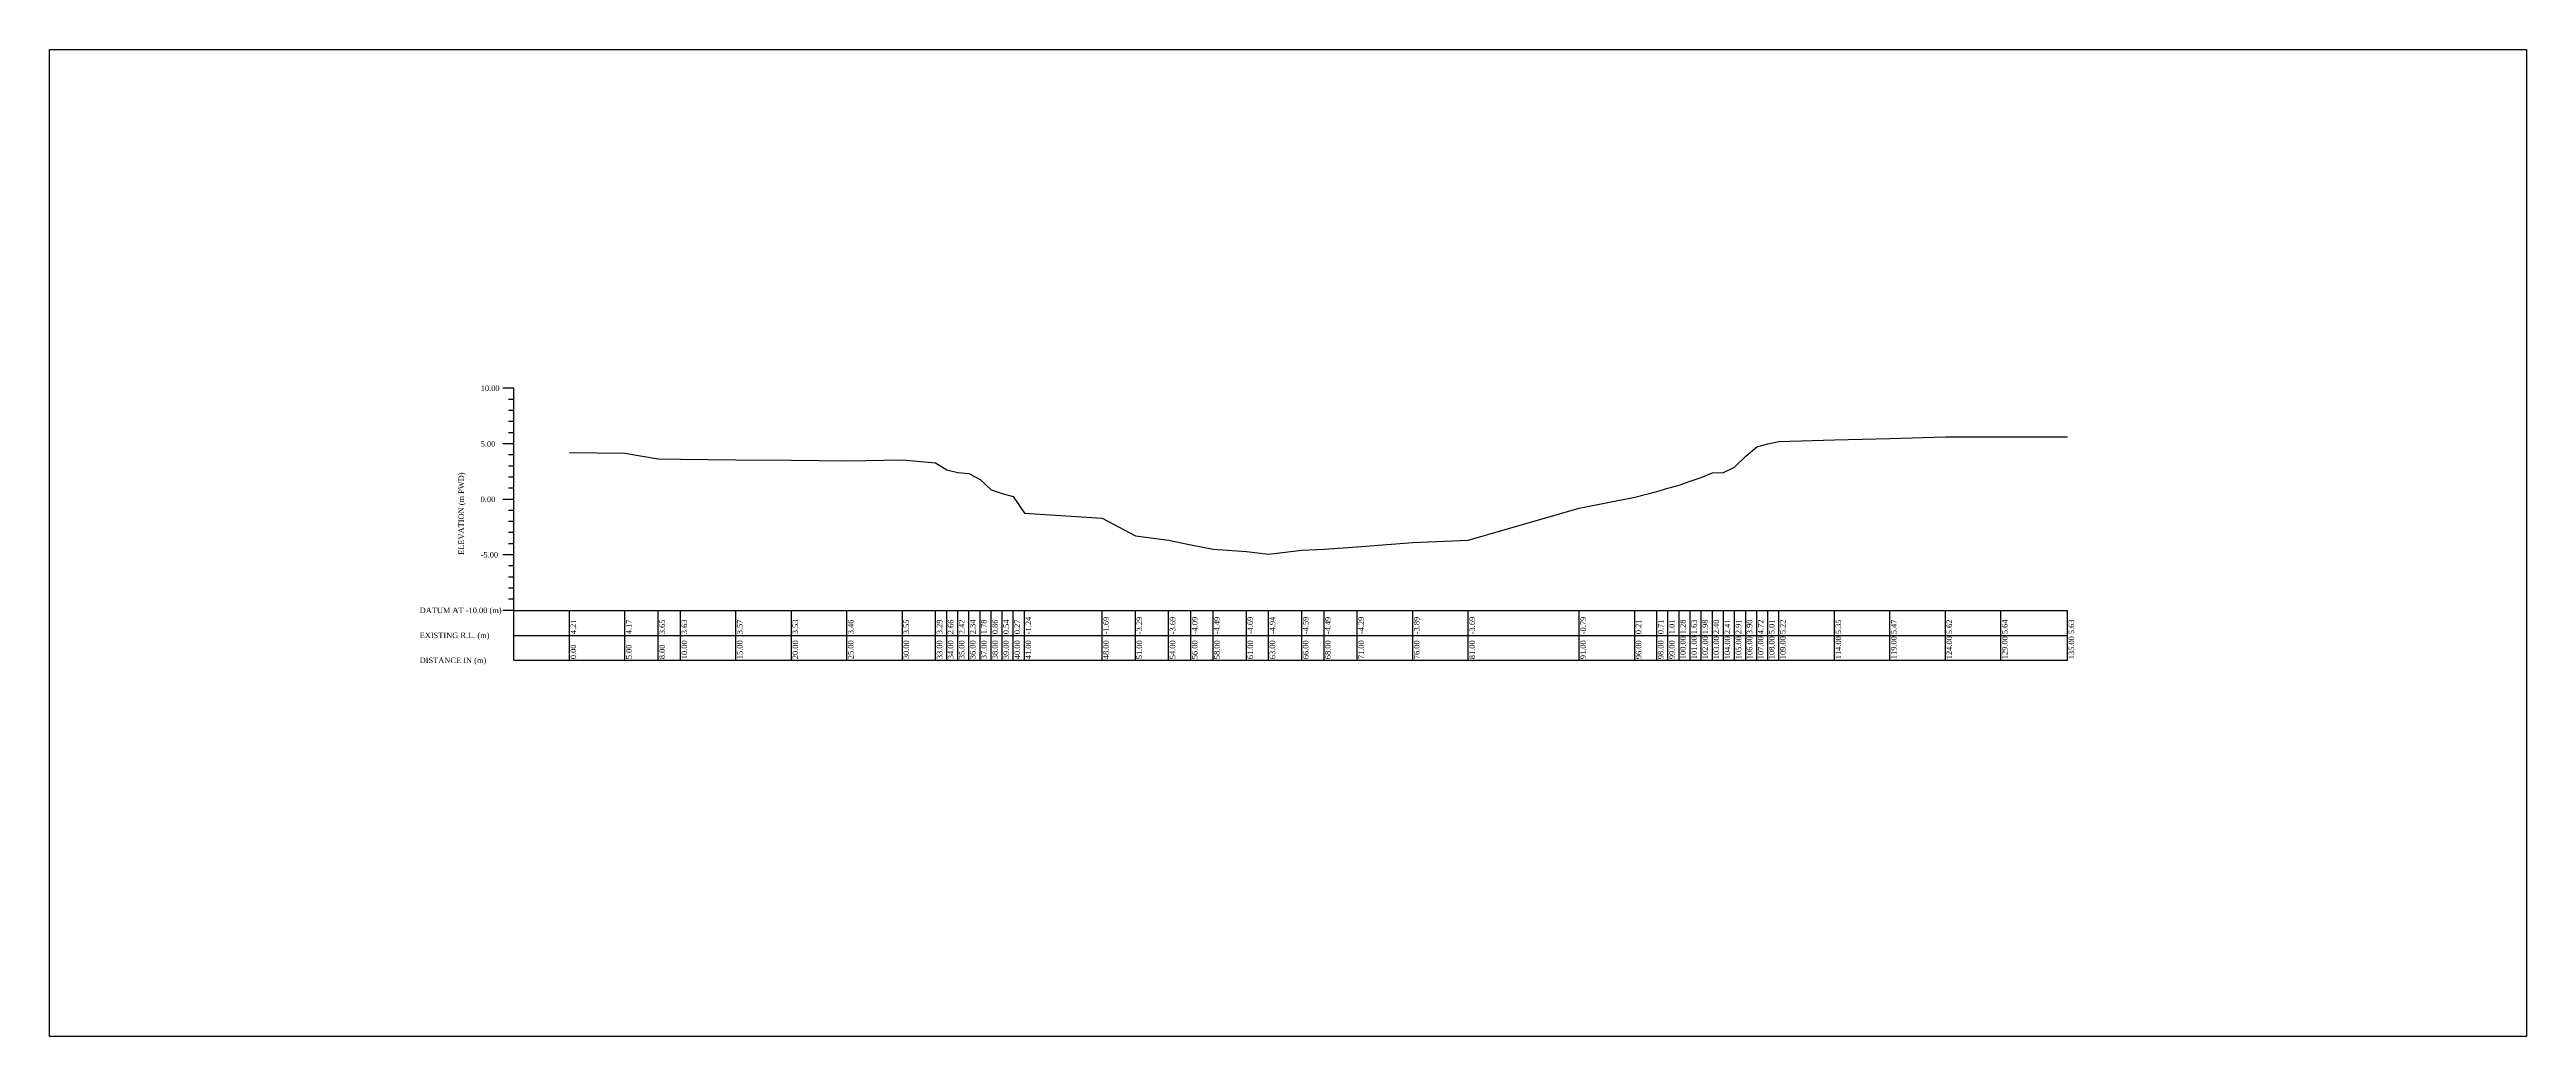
# Model space of a CAD drawing. Header units: metres. Extents: x -148477 to 168932, y -55673 to -2736.
# Drawn here: x -34668.5 to -34445.2, y -5935.2 to -5846.3 of the extents above; entities that cross this region are included whole.
import ezdxf

# ---------------------------------------------------------------- set-up
doc = ezdxf.new("R2010")
doc.units = ezdxf.units.M
doc.styles.add('liza', font='times.ttf', dxfattribs={"height": 2})

msp = doc.modelspace()

# ---------------------------------------------------------------- linework, layer by layer
at = {"color": 0, "linetype": 'Continuous', "lineweight": -3, "ltscale": 0.5}
for p, q in [((-34626.6116, -5876.8621), (-34627.6116, -5876.8621)), ((-34626.6116, -5901.3621), (-34626.6116, -5876.8621)), ((-34626.6116, -5877.8621), (-34627.1116, -5877.8621)), ((-34626.6116, -5878.8621), (-34627.1116, -5878.8621)), ((-34626.6116, -5879.8621), (-34627.1116, -5879.8621)), ((-34626.6116, -5880.8621), (-34627.1116, -5880.8621)), ((-34626.6116, -5881.8621), (-34627.6116, -5881.8621)), ((-34626.6116, -5882.8621), (-34627.1116, -5882.8621)), ((-34626.6116, -5883.8621), (-34627.1116, -5883.8621)), ((-34626.6116, -5884.8621), (-34627.1116, -5884.8621)), ((-34626.6116, -5885.8621), (-34627.1116, -5885.8621)), ((-34626.6116, -5886.8621), (-34627.6116, -5886.8621)), ((-34626.6116, -5887.8621), (-34627.1116, -5887.8621)), ((-34626.6116, -5888.8621), (-34627.1116, -5888.8621)), ((-34626.6116, -5889.8621), (-34627.1116, -5889.8621)), ((-34626.6116, -5891.8621), (-34627.6116, -5891.8621)), ((-34626.6116, -5890.8621), (-34627.1116, -5890.8621)), ((-34626.6116, -5892.8621), (-34627.1116, -5892.8621)), ((-34626.6116, -5893.8621), (-34627.1116, -5893.8621)), ((-34626.6116, -5894.8621), (-34627.1116, -5894.8621)), ((-34626.6116, -5896.8621), (-34627.6116, -5896.8621)), ((-34626.6116, -5895.8621), (-34627.1116, -5895.8621)), ((-34626.6116, -5896.8621), (-34486.6116, -5896.8621)), ((-34621.6116, -5901.3621), (-34621.6116, -5896.8621)), ((-34616.6116, -5901.3621), (-34616.6116, -5896.8621)), ((-34613.6116, -5901.3621), (-34613.6116, -5896.8621)), ((-34611.6116, -5901.3621), (-34611.6116, -5896.8621)), ((-34606.6116, -5901.3621), (-34606.6116, -5896.8621)), ((-34601.6116, -5901.3621), (-34601.6116, -5896.8621)), ((-34596.6116, -5901.3621), (-34596.6116, -5896.8621)), ((-34591.6116, -5901.3621), (-34591.6116, -5896.8621)), ((-34588.6116, -5901.3621), (-34588.6116, -5896.8621)), ((-34587.6116, -5901.3621), (-34587.6116, -5896.8621)), ((-34586.6116, -5901.3621), (-34586.6116, -5896.8621)), ((-34585.6116, -5901.3621), (-34585.6116, -5896.8621)), ((-34584.6116, -5901.3621), (-34584.6116, -5896.8621)), ((-34583.6116, -5901.3621), (-34583.6116, -5896.8621)), ((-34582.6116, -5901.3621), (-34582.6116, -5896.8621)), ((-34581.6116, -5901.3621), (-34581.6116, -5896.8621)), ((-34580.6116, -5901.3621), (-34580.6116, -5896.8621)), ((-34573.6116, -5901.3621), (-34573.6116, -5896.8621)), ((-34570.6116, -5901.3621), (-34570.6116, -5896.8621)), ((-34567.6116, -5901.3621), (-34567.6116, -5896.8621)), ((-34565.6116, -5901.3621), (-34565.6116, -5896.8621)), ((-34563.6116, -5901.3621), (-34563.6116, -5896.8621)), ((-34560.6116, -5901.3621), (-34560.6116, -5896.8621)), ((-34558.6116, -5901.3621), (-34558.6116, -5896.8621)), ((-34555.6116, -5901.3621), (-34555.6116, -5896.8621)), ((-34553.6116, -5901.3621), (-34553.6116, -5896.8621)), ((-34550.6116, -5901.3621), (-34550.6116, -5896.8621)), ((-34545.6116, -5901.3621), (-34545.6116, -5896.8621)), ((-34540.6116, -5901.3621), (-34540.6116, -5896.8621)), ((-34530.6116, -5901.3621), (-34530.6116, -5896.8621)), ((-34525.6116, -5901.3621), (-34525.6116, -5896.8621)), ((-34523.6116, -5901.3621), (-34523.6116, -5896.8621)), ((-34522.6116, -5901.3621), (-34522.6116, -5896.8621)), ((-34521.6116, -5901.3621), (-34521.6116, -5896.8621)), ((-34520.6116, -5901.3621), (-34520.6116, -5896.8621)), ((-34519.6116, -5901.3621), (-34519.6116, -5896.8621)), ((-34518.6116, -5901.3621), (-34518.6116, -5896.8621)), ((-34517.6116, -5901.3621), (-34517.6116, -5896.8621)), ((-34516.6116, -5901.3621), (-34516.6116, -5896.8621)), ((-34515.6116, -5901.3621), (-34515.6116, -5896.8621)), ((-34514.6116, -5901.3621), (-34514.6116, -5896.8621)), ((-34513.6116, -5901.3621), (-34513.6116, -5896.8621)), ((-34512.6116, -5901.3621), (-34512.6116, -5896.8621)), ((-34507.6116, -5901.3621), (-34507.6116, -5896.8621)), ((-34502.6116, -5901.3621), (-34502.6116, -5896.8621)), ((-34497.6116, -5901.3621), (-34497.6116, -5896.8621)), ((-34492.6116, -5901.3621), (-34492.6116, -5896.8621)), ((-34486.6116, -5901.3621), (-34486.6116, -5896.8621)), ((-34626.6116, -5899.1121), (-34486.6116, -5899.1121)), ((-34626.6116, -5901.3621), (-34486.6116, -5901.3621))]:
    msp.add_line(p, q, dxfattribs=at)
msp.add_lwpolyline([(-34668.4668, -5846.3477), (-34445.2467, -5846.3477), (-34445.2467, -5935.2417), (-34668.4668, -5935.2417)], close=True, dxfattribs=at)
msp.add_lwpolyline([(-34621.6116, -5882.6521), (-34616.6116, -5882.6921), (-34613.6116, -5883.2121), (-34611.6116, -5883.2321), (-34606.6116, -5883.2921), (-34601.6116, -5883.3321), (-34596.6116, -5883.4021), (-34591.6116, -5883.3121), (-34588.6116, -5883.5721), (-34587.6116, -5884.2021), (-34586.6116, -5884.4421), (-34585.6116, -5884.5221), (-34584.6116, -5885.0821), (-34583.6116, -5886.0021), (-34582.6116, -5886.3221), (-34581.6116, -5886.5921), (-34580.6116, -5888.1021), (-34573.6116, -5888.5521), (-34570.6116, -5890.1521), (-34567.6116, -5890.5521), (-34565.6116, -5890.9521), (-34563.6116, -5891.3521), (-34560.6116, -5891.5521), (-34558.6116, -5891.8021), (-34555.6116, -5891.4521), (-34553.6116, -5891.3521), (-34550.6116, -5891.1521), (-34545.6116, -5890.7521), (-34540.6116, -5890.5521), (-34530.6116, -5887.6521), (-34525.6116, -5886.6521), (-34523.6116, -5886.1521), (-34522.6116, -5885.8521), (-34521.6116, -5885.5821), (-34520.6116, -5885.2321), (-34519.6116, -5884.8821), (-34518.6116, -5884.4621), (-34517.6116, -5884.4521), (-34516.6116, -5883.9521), (-34515.6116, -5882.9621), (-34514.6116, -5882.1421), (-34513.6116, -5881.8521), (-34512.6116, -5881.6421), (-34507.6116, -5881.5121), (-34502.6116, -5881.3921), (-34497.6116, -5881.2421), (-34492.6116, -5881.2221), (-34486.6116, -5881.2321)], dxfattribs=at)

# ---------------------------------------------------------------- texts
at = {"color": 0, "linetype": 'Continuous', "lineweight": -3, "ltscale": 0.5, "char_height": 0.5, "attachment_point": 1, "style": 'liza'}
for s, insert, width in [('10.00', (-34629.6116, -5876.6121), 2), ('5.00', (-34629.6116, -5881.6121), 2), ('0.00', (-34629.6116, -5886.6121), 2), ('-5.00', (-34629.6116, -5891.6121), 2), ('DATUM AT -10.00 (m)', (-34635.1116, -5896.6121), 7.5), ('EXISTING R.L. (m)', (-34635.1116, -5898.8621), 7.5), ('DISTANCE IN (m)', (-34635.1116, -5901.1121), 7.5)]:
    msp.add_mtext(s, dxfattribs=dict(at, insert=insert, width=width))
at = {"color": 0, "linetype": 'Continuous', "lineweight": -3, "ltscale": 0.5, "char_height": 0.5, "attachment_point": 1, "rotation": 90, "style": 'liza'}
for s, insert, width in [('ELEVATION (m PWD)', (-34631.6116, -5891.8621), 10), ('-1.24', (-34580.5116, -5899.0121), 2.15), ('-1.69', (-34573.5116, -5899.0121), 2.15), ('-3.29', (-34570.5116, -5899.0121), 2.15), ('-3.69', (-34567.5116, -5899.0121), 2.15), ('-4.09', (-34565.5116, -5899.0121), 2.15), ('-4.49', (-34563.5116, -5899.0121), 2.15), ('-4.69', (-34560.5116, -5899.0121), 2.15), ('-4.94', (-34558.5116, -5899.0121), 2.15), ('-4.59', (-34555.5116, -5899.0121), 2.15), ('-4.49', (-34553.5116, -5899.0121), 2.15), ('-4.29', (-34550.5116, -5899.0121), 2.15), ('-3.89', (-34545.5116, -5899.0121), 2.15), ('-3.69', (-34540.5116, -5899.0121), 2.15), ('-0.79', (-34530.5116, -5899.0121), 2.15), ('4.21', (-34621.5116, -5899.0121), 2.15), ('4.17', (-34616.5116, -5899.0121), 2.15), ('3.65', (-34613.5116, -5899.0121), 2.15), ('10.00', (-34611.5116, -5901.2621), 2.15), ('3.63', (-34611.5116, -5899.0121), 2.15), ('15.00', (-34606.5116, -5901.2621), 2.15), ('3.57', (-34606.5116, -5899.0121), 2.15), ('20.00', (-34601.5116, -5901.2621), 2.15), ('3.53', (-34601.5116, -5899.0121), 2.15), ('25.00', (-34596.5116, -5901.2621), 2.15), ('3.46', (-34596.5116, -5899.0121), 2.15), ('30.00', (-34591.5116, -5901.2621), 2.15), ('3.55', (-34591.5116, -5899.0121), 2.15), ('33.00', (-34588.5116, -5901.2621), 2.15), ('3.29', (-34588.5116, -5899.0121), 2.15), ('34.00', (-34587.5116, -5901.2621), 2.15), ('2.66', (-34587.5116, -5899.0121), 2.15), ('35.00', (-34586.5116, -5901.2621), 2.15), ('2.42', (-34586.5116, -5899.0121), 2.15), ('36.00', (-34585.5116, -5901.2621), 2.15), ('2.34', (-34585.5116, -5899.0121), 2.15), ('1.78', (-34584.5116, -5899.0121), 2.15), ('37.00', (-34584.5116, -5901.2621), 2.15), ('0.86', (-34583.5116, -5899.0121), 2.15), ('38.00', (-34583.5116, -5901.2621), 2.15), ('0.54', (-34582.5116, -5899.0121), 2.15), ('39.00', (-34582.5116, -5901.2621), 2.15), ('0.27', (-34581.5116, -5899.0121), 2.15), ('40.00', (-34581.5116, -5901.2621), 2.15), ('41.00', (-34580.5116, -5901.2621), 2.15), ('48.00', (-34573.5116, -5901.2621), 2.15), ('51.00', (-34570.5116, -5901.2621), 2.15), ('54.00', (-34567.5116, -5901.2621), 2.15), ('56.00', (-34565.5116, -5901.2621), 2.15), ('58.00', (-34563.5116, -5901.2621), 2.15), ('61.00', (-34560.5116, -5901.2621), 2.15), ('63.00', (-34558.5116, -5901.2621), 2.15), ('66.00', (-34555.5116, -5901.2621), 2.15), ('68.00', (-34553.5116, -5901.2621), 2.15), ('71.00', (-34550.5116, -5901.2621), 2.15), ('76.00', (-34545.5116, -5901.2621), 2.15), ('81.00', (-34540.5116, -5901.2621), 2.15), ('91.00', (-34530.5116, -5901.2621), 2.15), ('0.21', (-34525.5116, -5899.0121), 2.15), ('96.00', (-34525.5116, -5901.2621), 2.15), ('0.71', (-34523.5116, -5899.0121), 2.15), ('98.00', (-34523.5116, -5901.2621), 2.15), ('1.01', (-34522.5116, -5899.0121), 2.15), ('99.00', (-34522.5116, -5901.2621), 2.15), ('1.28', (-34521.5116, -5899.0121), 2.15), ('100.00', (-34521.5116, -5901.2621), 2.15), ('101.00', (-34520.5116, -5901.2621), 2.15), ('1.63', (-34520.5116, -5899.0121), 2.15), ('1.98', (-34519.5116, -5899.0121), 2.15), ('102.00', (-34519.5116, -5901.2621), 2.15), ('2.40', (-34518.5116, -5899.0121), 2.15), ('103.00', (-34518.5116, -5901.2621), 2.15), ('104.00', (-34517.5116, -5901.2621), 2.15), ('2.41', (-34517.5116, -5899.0121), 2.15), ('105.00', (-34516.5116, -5901.2621), 2.15), ('2.91', (-34516.5116, -5899.0121), 2.15), ('3.90', (-34515.5116, -5899.0121), 2.15), ('106.00', (-34515.5116, -5901.2621), 2.15), ('107.00', (-34514.5116, -5901.2621), 2.15), ('4.72', (-34514.5116, -5899.0121), 2.15), ('5.01', (-34513.5116, -5899.0121), 2.15), ('108.00', (-34513.5116, -5901.2621), 2.15), ('109.00', (-34512.5116, -5901.2621), 2.15), ('5.22', (-34512.5116, -5899.0121), 2.15), ('114.00', (-34507.5116, -5901.2621), 2.15), ('5.35', (-34507.5116, -5899.0121), 2.15), ('119.00', (-34502.5116, -5901.2621), 2.15), ('5.47', (-34502.5116, -5899.0121), 2.15), ('124.00', (-34497.5116, -5901.2621), 2.15), ('5.62', (-34497.5116, -5899.0121), 2.15), ('129.00', (-34492.5116, -5901.2621), 2.15), ('5.64', (-34492.5116, -5899.0121), 2.15), ('135.00', (-34486.5116, -5901.2621), 2.15), ('5.63', (-34486.5116, -5899.0121), 2.15), ('0.00', (-34621.5116, -5901.2621), 2.15), ('5.00', (-34616.5116, -5901.2621), 2.15), ('8.00', (-34613.5116, -5901.2621), 2.15)]:
    msp.add_mtext(s, dxfattribs=dict(at, insert=insert, width=width))

doc.saveas('drawing.dxf')
